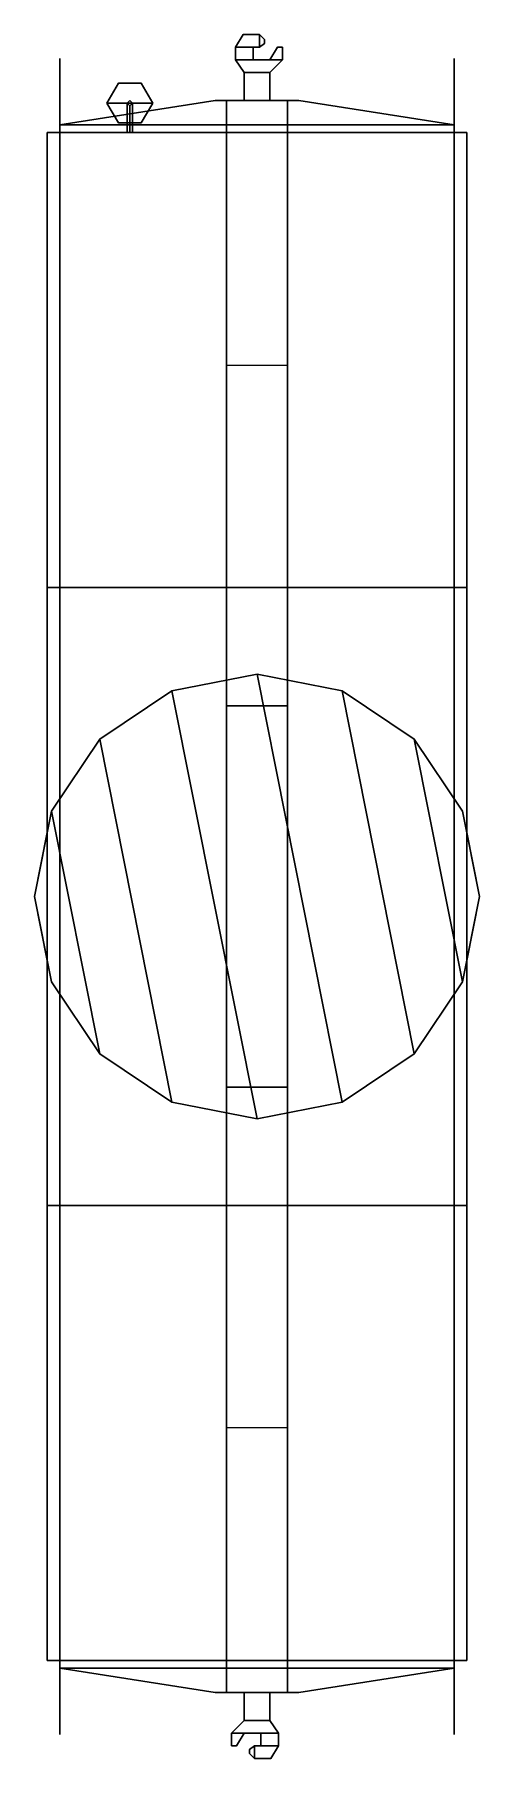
# Model space of a CAD drawing. Extents: x -1.8 to 1.8, y -6.8 to 6.8.
import ezdxf

# ---------------------------------------------------------------- set-up
doc = ezdxf.new("R2010")
doc.units = 0
doc.layers.get('0').update_dxf_attribs({"linetype": 'CONTINUOUS'})

msp = doc.modelspace()

# ---------------------------------------------------------------- linework, layer by layer
for points in [[(-0.11, 6.78, 0.77), (-0.17, 6.68, 0.77), (-0.17, 6.68, 0.97), (-0.11, 6.78, 0.97)], [(0.02, 6.78, 0.77), (0.02, 6.68, 0.77), (-0.17, 6.68, 0.77), (-0.11, 6.78, 0.77)], [(-0.17, 6.68, 0.97), (0.02, 6.68, 0.97), (0.02, 6.78, 0.97), (-0.11, 6.78, 0.97)], [(-0.17, 6.58, 0.97), (-0.03, 6.58, 0.97), (-0.03, 6.68, 0.97), (-0.17, 6.68, 0.97)], [(-0.03, 6.68, 0.77), (-0.03, 6.58, 0.77), (-0.17, 6.58, 0.77), (-0.17, 6.68, 0.77)], [(-0.17, 6.68, 0.77), (-0.17, 6.58, 0.77), (-0.17, 6.58, 0.97), (-0.17, 6.68, 0.97)], [(-0.11, 6.78, 0.97), (0.02, 6.78, 0.97), (0.02, 6.78, 0.77), (-0.11, 6.78, 0.77)], [(-0.03, 6.68, 0.97), (-0.03, 6.58, 0.97), (-0.03, 6.58, 0.77), (-0.03, 6.68, 0.77)], [(-0.03, 6.68, 0.77), (0.02, 6.68, 0.77), (0.02, 6.68, 0.97), (-0.03, 6.68, 0.97)], [(0.02, 6.68, 0.97), (0.06, 6.71, 0.97), (0.06, 6.74, 0.97), (0.02, 6.78, 0.97)], [(0.06, 6.74, 0.77), (0.06, 6.71, 0.77), (0.02, 6.68, 0.77), (0.02, 6.78, 0.77)], [(0.02, 6.78, 0.97), (0.06, 6.74, 0.97), (0.06, 6.74, 0.77), (0.02, 6.78, 0.77)], [(0.02, 6.68, 0.77), (0.06, 6.71, 0.77), (0.06, 6.71, 0.97), (0.02, 6.68, 0.97)], [(0.06, 6.74, 0.97), (0.06, 6.71, 0.97), (0.06, 6.71, 0.77), (0.06, 6.74, 0.77)], [(0.16, 6.68, 0.77), (0.1, 6.58, 0.77), (0.1, 6.58, 0.97), (0.16, 6.68, 0.97)], [(0.2, 6.68, 0.77), (0.2, 6.58, 0.77), (0.1, 6.58, 0.77), (0.16, 6.68, 0.77)], [(0.1, 6.58, 0.97), (0.2, 6.58, 0.97), (0.2, 6.68, 0.97), (0.16, 6.68, 0.97)], [(0.16, 6.68, 0.97), (0.2, 6.68, 0.97), (0.2, 6.68, 0.77), (0.16, 6.68, 0.77)], [(0.2, 6.68, 0.97), (0.2, 6.58, 0.97), (0.2, 6.58, 0.77), (0.2, 6.68, 0.77)], [(-1.55, 6.59, 0.35), (-1.55, -6.59, 0.35), (-1.55, -6.51, 0.71), (-1.55, 6.51, 0.71)], [(-1.55, 6.51, 0.71), (-1.55, -6.51, 0.71), (-1.55, -6.59, 0.35), (-1.55, 6.59, 0.35)], [(-1.55, 6.51, 0.71), (-1.55, -6.51, 0.71), (-1.55, -6.51, 0.89), (-1.55, 6.51, 0.89)], [(-1.55, 6.51, 0.89), (-1.55, -6.51, 0.89), (-1.55, -6.51, 0.71), (-1.55, 6.51, 0.71)], [(-1.55, 6.5, 1.02), (-1.55, -6.5, 1.02), (-1.55, -6.51, 0.89), (-1.55, 6.51, 0.89)], [(-1.55, 6.51, 0.89), (-1.55, -6.51, 0.89), (-1.55, -6.5, 1.02), (-1.55, 6.5, 1.02)], [(-0.1, 6.48, 0.97), (0.1, 6.48, 0.97), (0.2, 6.58, 0.97), (-0.17, 6.58, 0.97)], [(0.2, 6.58, 0.77), (0.1, 6.48, 0.77), (-0.1, 6.48, 0.77), (-0.17, 6.58, 0.77)], [(-0.17, 6.58, 0.77), (-0.1, 6.48, 0.77), (-0.1, 6.48, 0.97), (-0.17, 6.58, 0.97)], [(-0.03, 6.58, 0.97), (0.1, 6.58, 0.97), (0.1, 6.58, 0.77), (-0.03, 6.58, 0.77)], [(0.2, 6.58, 0.97), (0.1, 6.48, 0.97), (0.1, 6.48, 0.77), (0.2, 6.58, 0.77)], [(1.55, 6.51, 0.71), (1.55, -6.51, 0.71), (1.55, -6.59, 0.35), (1.55, 6.59, 0.35)], [(1.55, 6.59, 0.35), (1.55, -6.59, 0.35), (1.55, -6.51, 0.71), (1.55, 6.51, 0.71)], [(1.55, 6.5, 1.02), (1.55, -6.5, 1.02), (1.55, -6.51, 0.89), (1.55, 6.51, 0.89)], [(1.55, 6.51, 0.89), (1.55, -6.51, 0.89), (1.55, -6.5, 1.02), (1.55, 6.5, 1.02)], [(1.55, 6.51, 0.71), (1.55, -6.51, 0.71), (1.55, -6.51, 0.89), (1.55, 6.51, 0.89)], [(1.55, 6.51, 0.89), (1.55, -6.51, 0.89), (1.55, -6.51, 0.71), (1.55, 6.51, 0.71)], [(-1.55, 6.45, 1.15), (-1.55, -6.45, 1.15), (-1.55, -6.5, 1.02), (-1.55, 6.5, 1.02)], [(-1.55, 6.5, 1.02), (-1.55, -6.5, 1.02), (-1.55, -6.45, 1.15), (-1.55, 6.45, 1.15)], [(-1.09, 6.396, 1.94), (-1.18, 6.24, 1.94), (-0.82, 6.24, 1.94), (-0.91, 6.396, 1.94)], [(-0.91, 6.396, 1.94), (-0.82, 6.24, 1.94), (-1.18, 6.24, 1.94), (-1.09, 6.396, 1.94)], [(-0.1, 6.48, 0.81), (-0.1, 6.26, 0.81), (-0.1, 6.26, 0.93), (-0.1, 6.48, 0.93)], [(-0.1, 6.48, 0.93), (-0.1, 6.26, 0.93), (0.1, 6.26, 0.93), (0.1, 6.48, 0.93)], [(0.1, 6.48, 0.81), (0.1, 6.26, 0.81), (-0.1, 6.26, 0.81), (-0.1, 6.48, 0.81)], [(-0.1, 6.48, 0.77), (0.1, 6.48, 0.77), (0.1, 6.48, 0.97), (-0.1, 6.48, 0.97)], [(0.1, 6.26, 0.93), (0.1, 6.26, 0.81), (0.1, 6.48, 0.81), (0.1, 6.48, 0.93)], [(1.55, 6.45, 1.15), (1.55, -6.45, 1.15), (1.55, -6.5, 1.02), (1.55, 6.5, 1.02)], [(1.55, 6.5, 1.02), (1.55, -6.5, 1.02), (1.55, -6.45, 1.15), (1.55, 6.45, 1.15)], [(-0.33, 6.26, 1.15), (-1.55, 6.07, 1.15), (-1.55, 6.07, 1.35), (-0.33, 6.26, 1.35)], [(-0.33, 6.26, 1.35), (-1.55, 6.07, 1.35), (1.55, 6.07, 1.35), (0.33, 6.26, 1.35)], [(0.33, 6.26, 1.15), (1.55, 6.07, 1.15), (-1.55, 6.07, 1.15), (-0.33, 6.26, 1.15)], [(-0.82, 6.24, 1.94), (-0.91, 6.084, 1.94), (-1.09, 6.084, 1.94), (-1.18, 6.24, 1.94)], [(-1.18, 6.24, 1.94), (-1.09, 6.084, 1.94), (-0.91, 6.084, 1.94), (-0.82, 6.24, 1.94)], [(-1, 6.26, 1.35), (-1.02, 6.24, 1.35), (-1.02, 6.24, 1.94), (-1, 6.26, 1.94)], [(-1.02, 6.24, 1.35), (-1, 6.22, 1.35), (-1, 6.22, 1.94), (-1.02, 6.24, 1.94)], [(-1, 6.01, 1.78), (-1.02, 6.01, 1.8), (-1.02, 6.24, 1.8), (-1, 6.22, 1.78)], [(-1.02, 6.01, 1.8), (-1, 6.01, 1.82), (-1, 6.22, 1.82), (-1.02, 6.24, 1.8)], [(-0.98, 6.24, 1.35), (-1, 6.26, 1.35), (-1, 6.26, 1.94), (-0.98, 6.24, 1.94)], [(-1, 6.22, 1.35), (-0.98, 6.24, 1.35), (-0.98, 6.24, 1.94), (-1, 6.22, 1.94)], [(-0.98, 6.01, 1.8), (-1, 6.01, 1.78), (-1, 6.22, 1.78), (-0.98, 6.24, 1.8)], [(-1, 6.01, 1.82), (-0.98, 6.01, 1.8), (-0.98, 6.24, 1.8), (-1, 6.22, 1.82)], [(0.33, 6.26, 1.35), (0.33, 6.26, 1.15), (-0.33, 6.26, 1.15), (-0.33, 6.26, 1.35)], [(-0.24, 6.26, 0.77), (-0.24, -6.26, 0.77), (-0.24, -6.26, 1.15), (-0.24, 6.26, 1.15)], [(0.24, 6.26, 1.15), (0.24, 6.26, 0.77), (-0.24, 6.26, 0.77), (-0.24, 6.26, 1.15)], [(-0.1, 6.26, 0.93), (-0.1, 6.26, 0.81), (0.1, 6.26, 0.81), (0.1, 6.26, 0.93)], [(0.24, -6.26, 1.15), (0.24, -6.26, 0.77), (0.24, 6.26, 0.77), (0.24, 6.26, 1.15)], [(1.55, 6.07, 1.35), (1.55, 6.07, 1.15), (0.33, 6.26, 1.15), (0.33, 6.26, 1.35)], [(-1.65, 6.01, 1.35), (-1.65, 2.43, 1.35), (-1.65, 2.43, 3.2), (-1.65, 6.01, 3.2)], [(-1.65, 6.01, 3.2), (-1.65, 2.43, 3.2), (1.65, 2.43, 3.2), (1.65, 6.01, 3.2)], [(1.65, 6.01, 3.2), (1.65, 6.01, 1.35), (-1.65, 6.01, 1.35), (-1.65, 6.01, 3.2)], [(1.65, 6.01, 1.35), (1.65, -6.01, 1.35), (-1.65, -6.01, 1.35), (-1.65, 6.01, 1.35)], [(1.55, 6.07, 1.15), (1.55, -6.07, 1.15), (-1.55, -6.07, 1.15), (-1.55, 6.07, 1.15)], [(-1.55, 6.07, 1.15), (-1.55, -6.07, 1.15), (-1.55, -6.07, 1.35), (-1.55, 6.07, 1.35)], [(-1.55, 6.07, 1.35), (-1.55, 6.01, 1.35), (1.55, 6.01, 1.35), (1.55, 6.07, 1.35)], [(1.55, -6.07, 1.35), (1.55, -6.07, 1.15), (1.55, 6.07, 1.15), (1.55, 6.07, 1.35)], [(1.65, 2.43, 3.2), (1.65, 2.43, 1.35), (1.65, 6.01, 1.35), (1.65, 6.01, 3.2)], [(-0.24, 1.5, 0.39), (-0.24, -1.5, 0.39), (-0.24, -4.18, 0.77), (-0.24, 4.18, 0.77)], [(0.24, 4.18, 0.77), (0.24, 1.5, 0.39), (-0.24, 1.5, 0.39), (-0.24, 4.18, 0.77)], [(0.24, -4.18, 0.77), (0.24, -1.5, 0.39), (0.24, 1.5, 0.39), (0.24, 4.18, 0.77)], [(-1.65, 2.43, 3.2), (-1.65, 2.43, 1.35), (1.65, 2.43, 1.35), (1.65, 2.43, 3.2)], [(-1.65, 2.43, 1.35), (-1.65, -2.43, 1.35), (-1.65, -2.43, 2.45), (-1.65, 2.43, 2.45)], [(-1.65, 2.43, 2.45), (-1.65, -2.43, 2.45), (1.65, -2.43, 2.45), (1.65, 2.43, 2.45)], [(1.65, -2.43, 2.45), (1.65, -2.43, 1.35), (1.65, 2.43, 1.35), (1.65, 2.43, 2.45)], [(0, 1.75, 2.45), (-0.67, 1.617, 2.45), (-0.67, 1.617, 2.65), (0, 1.75, 2.65)], [(-0.67, 1.617, 2.65), (0, -1.75, 2.65), (0.67, -1.617, 2.65), (0, 1.75, 2.65)], [(0.67, 1.617, 2.45), (0, 1.75, 2.45), (0, 1.75, 2.65), (0.67, 1.617, 2.65)], [(0, 1.75, 2.65), (0.67, -1.617, 2.65), (1.237, -1.237, 2.65), (0.67, 1.617, 2.65)], [(-0.67, 1.617, 2.45), (-1.237, 1.237, 2.45), (-1.237, 1.237, 2.65), (-0.67, 1.617, 2.65)], [(-1.237, 1.237, 2.65), (-0.67, -1.617, 2.65), (0, -1.75, 2.65), (-0.67, 1.617, 2.65)], [(0.24, 1.5, 0.39), (0.24, -1.5, 0.39), (-0.24, -1.5, 0.39), (-0.24, 1.5, 0.39)], [(1.237, 1.237, 2.45), (0.67, 1.617, 2.45), (0.67, 1.617, 2.65), (1.237, 1.237, 2.65)], [(0.67, 1.617, 2.65), (1.237, -1.237, 2.65), (1.617, -0.67, 2.65), (1.237, 1.237, 2.65)], [(-1.237, 1.237, 2.45), (-1.617, 0.67, 2.45), (-1.617, 0.67, 2.65), (-1.237, 1.237, 2.65)], [(-1.617, 0.67, 2.65), (-1.237, -1.237, 2.65), (-0.67, -1.617, 2.65), (-1.237, 1.237, 2.65)], [(1.617, 0.67, 2.45), (1.237, 1.237, 2.45), (1.237, 1.237, 2.65), (1.617, 0.67, 2.65)], [(1.237, 1.237, 2.65), (1.617, -0.67, 2.65), (1.75, 0, 2.65), (1.617, 0.67, 2.65)], [(-1.617, 0.67, 2.45), (-1.75, 0, 2.45), (-1.75, 0, 2.65), (-1.617, 0.67, 2.65)], [(-1.75, 0, 2.65), (-1.617, -0.67, 2.65), (-1.237, -1.237, 2.65), (-1.617, 0.67, 2.65)], [(1.75, 0, 2.45), (1.617, 0.67, 2.45), (1.617, 0.67, 2.65), (1.75, 0, 2.65)], [(-1.65, 0.503, 2.45), (-1.65, -0.503, 2.45), (-1.65, -0.503, 2.45), (-1.75, 0, 2.45)], [(1.65, -0.503, 2.45), (1.65, 0.503, 2.45), (1.65, 0.503, 2.45), (1.75, 0, 2.45)], [(-1.75, 0, 2.45), (-1.617, -0.67, 2.45), (-1.617, -0.67, 2.65), (-1.75, 0, 2.65)], [(1.617, -0.67, 2.45), (1.75, 0, 2.45), (1.75, 0, 2.65), (1.617, -0.67, 2.65)], [(-1.617, -0.67, 2.45), (-1.237, -1.237, 2.45), (-1.237, -1.237, 2.65), (-1.617, -0.67, 2.65)], [(1.237, -1.237, 2.45), (1.617, -0.67, 2.45), (1.617, -0.67, 2.65), (1.237, -1.237, 2.65)], [(-1.237, -1.237, 2.45), (-0.67, -1.617, 2.45), (-0.67, -1.617, 2.65), (-1.237, -1.237, 2.65)], [(0.67, -1.617, 2.45), (1.237, -1.237, 2.45), (1.237, -1.237, 2.65), (0.67, -1.617, 2.65)], [(-0.67, -1.617, 2.45), (0, -1.75, 2.45), (0, -1.75, 2.65), (-0.67, -1.617, 2.65)], [(-0.24, -4.18, 0.77), (-0.24, -1.5, 0.39), (0.24, -1.5, 0.39), (0.24, -4.18, 0.77)], [(0, -1.75, 2.45), (0.67, -1.617, 2.45), (0.67, -1.617, 2.65), (0, -1.75, 2.65)], [(-1.65, -2.43, 1.35), (-1.65, -6.01, 1.35), (-1.65, -6.01, 3.2), (-1.65, -2.43, 3.2)], [(-1.65, -2.43, 3.2), (-1.65, -6.01, 3.2), (1.65, -6.01, 3.2), (1.65, -2.43, 3.2)], [(1.65, -2.43, 3.2), (1.65, -2.43, 1.35), (-1.65, -2.43, 1.35), (-1.65, -2.43, 3.2)], [(1.65, -6.01, 3.2), (1.65, -6.01, 1.35), (1.65, -2.43, 1.35), (1.65, -2.43, 3.2)], [(-1.65, -6.01, 3.2), (-1.65, -6.01, 1.35), (1.65, -6.01, 1.35), (1.65, -6.01, 3.2)], [(-1.55, -6.01, 1.35), (-1.55, -6.07, 1.35), (1.55, -6.07, 1.35), (1.55, -6.01, 1.35)], [(-0.33, -6.26, 1.15), (-1.55, -6.07, 1.15), (1.55, -6.07, 1.15), (0.33, -6.26, 1.15)], [(0.33, -6.26, 1.35), (1.55, -6.07, 1.35), (-1.55, -6.07, 1.35), (-0.33, -6.26, 1.35)], [(-1.55, -6.07, 1.35), (-1.55, -6.07, 1.15), (-0.33, -6.26, 1.15), (-0.33, -6.26, 1.35)], [(0.33, -6.26, 1.15), (1.55, -6.07, 1.15), (1.55, -6.07, 1.35), (0.33, -6.26, 1.35)], [(-0.33, -6.26, 1.35), (-0.33, -6.26, 1.15), (0.33, -6.26, 1.15), (0.33, -6.26, 1.35)], [(-0.24, -6.26, 1.15), (-0.24, -6.26, 0.77), (0.24, -6.26, 0.77), (0.24, -6.26, 1.15)], [(0.1, -6.48, 0.93), (0.1, -6.26, 0.93), (-0.1, -6.26, 0.93), (-0.1, -6.48, 0.93)], [(-0.1, -6.48, 0.81), (-0.1, -6.26, 0.81), (0.1, -6.26, 0.81), (0.1, -6.48, 0.81)], [(-0.1, -6.26, 0.93), (-0.1, -6.26, 0.81), (-0.1, -6.48, 0.81), (-0.1, -6.48, 0.93)], [(0.1, -6.48, 0.81), (0.1, -6.26, 0.81), (0.1, -6.26, 0.93), (0.1, -6.48, 0.93)], [(-0.2, -6.58, 0.97), (-0.1, -6.48, 0.97), (-0.1, -6.48, 0.77), (-0.2, -6.58, 0.77)], [(0.1, -6.48, 0.97), (-0.1, -6.48, 0.97), (-0.2, -6.58, 0.97), (0.17, -6.58, 0.97)], [(-0.2, -6.58, 0.77), (-0.1, -6.48, 0.77), (0.1, -6.48, 0.77), (0.17, -6.58, 0.77)], [(0.1, -6.48, 0.77), (-0.1, -6.48, 0.77), (-0.1, -6.48, 0.97), (0.1, -6.48, 0.97)], [(0.17, -6.58, 0.77), (0.1, -6.48, 0.77), (0.1, -6.48, 0.97), (0.17, -6.58, 0.97)], [(-0.2, -6.68, 0.97), (-0.2, -6.58, 0.97), (-0.2, -6.58, 0.77), (-0.2, -6.68, 0.77)], [(-0.1, -6.58, 0.97), (-0.2, -6.58, 0.97), (-0.2, -6.68, 0.97), (-0.16, -6.68, 0.97)], [(-0.2, -6.68, 0.77), (-0.2, -6.58, 0.77), (-0.1, -6.58, 0.77), (-0.16, -6.68, 0.77)], [(-0.16, -6.68, 0.77), (-0.1, -6.58, 0.77), (-0.1, -6.58, 0.97), (-0.16, -6.68, 0.97)], [(0.03, -6.58, 0.97), (-0.1, -6.58, 0.97), (-0.1, -6.58, 0.77), (0.03, -6.58, 0.77)], [(0.03, -6.68, 0.97), (0.03, -6.58, 0.97), (0.03, -6.58, 0.77), (0.03, -6.68, 0.77)], [(0.17, -6.58, 0.97), (0.03, -6.58, 0.97), (0.03, -6.68, 0.97), (0.17, -6.68, 0.97)], [(0.03, -6.68, 0.77), (0.03, -6.58, 0.77), (0.17, -6.58, 0.77), (0.17, -6.68, 0.77)], [(0.17, -6.68, 0.77), (0.17, -6.58, 0.77), (0.17, -6.58, 0.97), (0.17, -6.68, 0.97)], [(-0.16, -6.68, 0.97), (-0.2, -6.68, 0.97), (-0.2, -6.68, 0.77), (-0.16, -6.68, 0.77)], [(-0.02, -6.68, 0.97), (-0.06, -6.71, 0.97), (-0.06, -6.74, 0.97), (-0.02, -6.78, 0.97)], [(-0.02, -6.68, 0.77), (-0.06, -6.71, 0.77), (-0.06, -6.71, 0.97), (-0.02, -6.68, 0.97)], [(-0.06, -6.74, 0.77), (-0.06, -6.71, 0.77), (-0.02, -6.68, 0.77), (-0.02, -6.78, 0.77)], [(-0.06, -6.74, 0.97), (-0.06, -6.71, 0.97), (-0.06, -6.71, 0.77), (-0.06, -6.74, 0.77)], [(-0.02, -6.78, 0.97), (-0.06, -6.74, 0.97), (-0.06, -6.74, 0.77), (-0.02, -6.78, 0.77)], [(0.03, -6.68, 0.77), (-0.02, -6.68, 0.77), (-0.02, -6.68, 0.97), (0.03, -6.68, 0.97)], [(0.17, -6.68, 0.97), (-0.02, -6.68, 0.97), (-0.02, -6.78, 0.97), (0.11, -6.78, 0.97)], [(-0.02, -6.78, 0.77), (-0.02, -6.68, 0.77), (0.17, -6.68, 0.77), (0.11, -6.78, 0.77)], [(0.11, -6.78, 0.97), (-0.02, -6.78, 0.97), (-0.02, -6.78, 0.77), (0.11, -6.78, 0.77)], [(0.11, -6.78, 0.77), (0.17, -6.68, 0.77), (0.17, -6.68, 0.97), (0.11, -6.78, 0.97)]]:
    msp.add_3dface(points)

doc.saveas('drawing.dxf')
